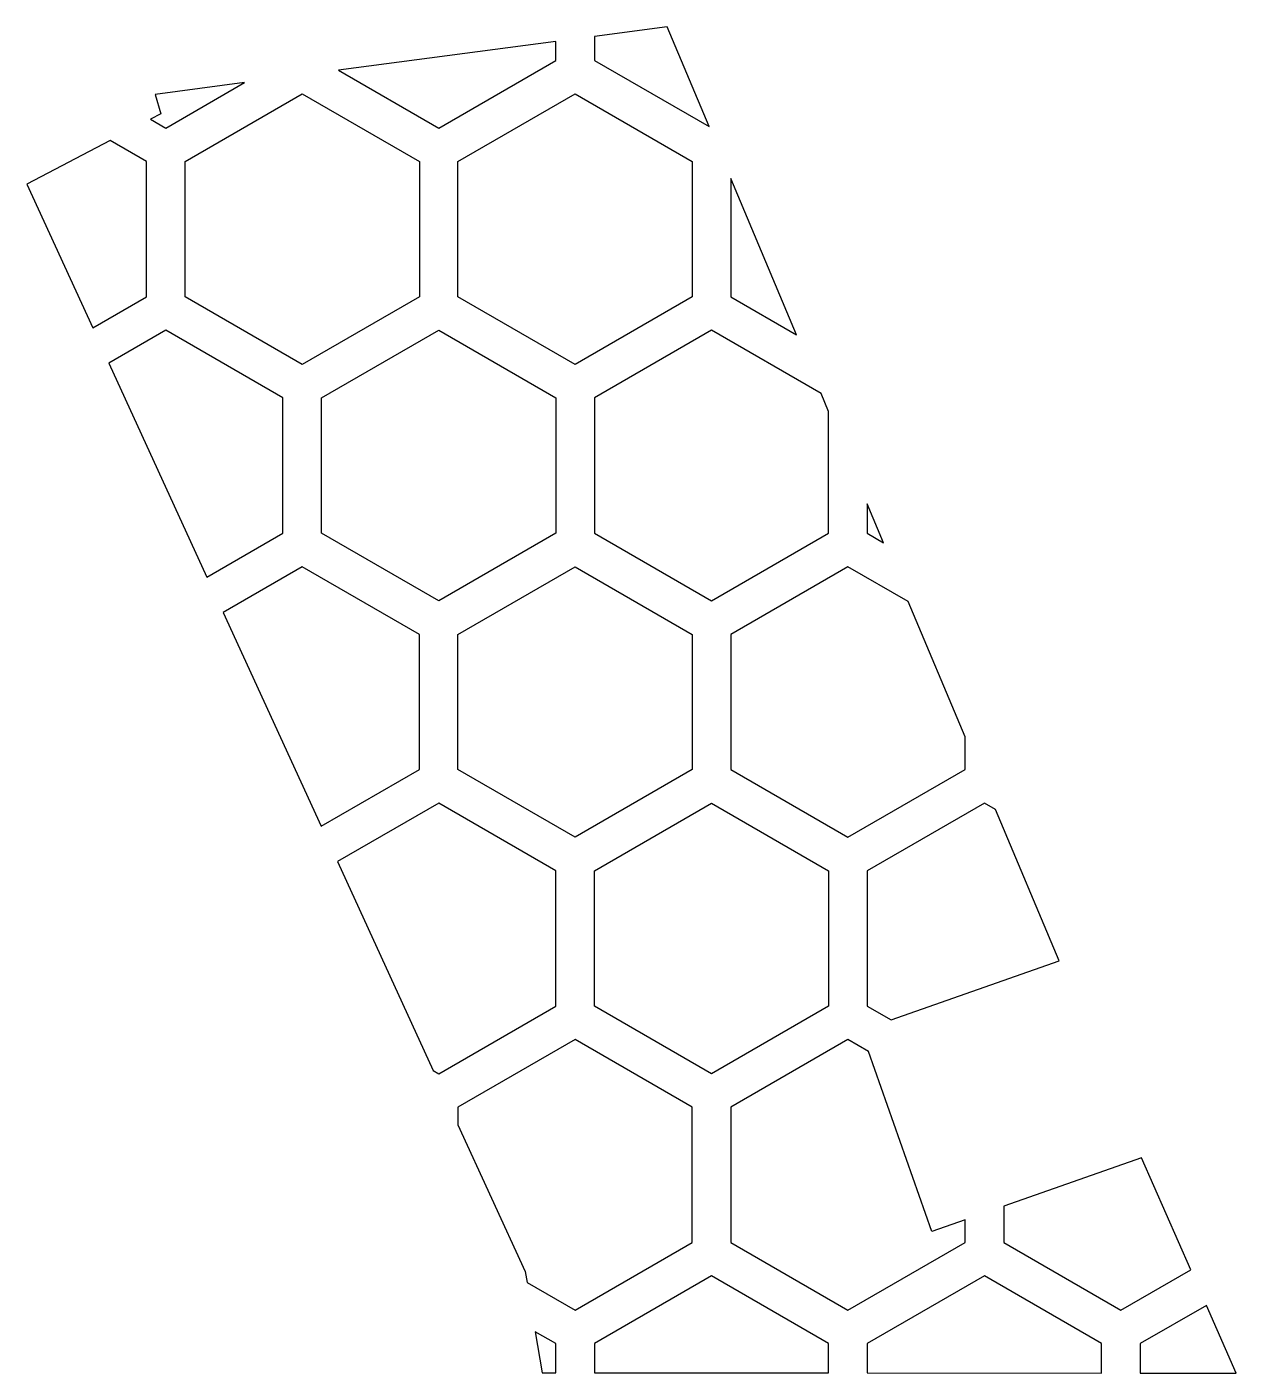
# Model space of a CAD drawing. Extents: x 25.7 to 41.4, y -38 to -20.6.
import ezdxf

# ---------------------------------------------------------------- set-up
doc = ezdxf.new("R2010")
doc.units = 0
doc.layers.get('0').update_dxf_attribs({"color": 5})

msp = doc.modelspace()

# ---------------------------------------------------------------- linework, layer by layer
for p, q in [((33.998, -20.599), (33.055, -20.723)), ((34.539, -21.889), (33.998, -20.599)), ((32.555, -20.789), (29.745, -21.159)), ((32.555, -21.032), (32.555, -20.789)), ((33.055, -20.723), (33.055, -21.032)), ((31.04, -21.907), (32.555, -21.032)), ((33.055, -21.032), (34.539, -21.889)), ((29.745, -21.159), (31.04, -21.907)), ((28.526, -21.32), (27.372, -21.472)), ((27.509, -21.907), (28.526, -21.32)), ((27.372, -21.472), (27.447, -21.721)), ((27.759, -22.34), (29.274, -21.465)), ((29.274, -21.465), (30.79, -22.34)), ((31.29, -22.34), (32.805, -21.465)), ((32.805, -21.465), (34.321, -22.34)), ((27.447, -21.721), (27.31, -21.793)), ((27.31, -21.793), (27.509, -21.907)), ((26.788, -22.068), (25.712, -22.635)), ((27.259, -22.34), (26.788, -22.068)), ((27.259, -24.09), (27.259, -22.34)), ((27.759, -24.09), (27.759, -22.34)), ((30.79, -22.34), (30.79, -24.09)), ((31.29, -24.09), (31.29, -22.34)), ((34.321, -22.34), (34.321, -24.09)), ((25.712, -22.635), (26.563, -24.492)), ((34.821, -22.56), (34.821, -24.09)), ((35.668, -24.58), (34.821, -22.56)), ((26.563, -24.492), (27.259, -24.09)), ((29.274, -24.965), (27.759, -24.09)), ((30.79, -24.09), (29.274, -24.965)), ((32.805, -24.965), (31.29, -24.09)), ((34.321, -24.09), (32.805, -24.965)), ((34.821, -24.09), (35.668, -24.58)), ((27.509, -24.523), (26.773, -24.948)), ((29.024, -25.398), (27.509, -24.523)), ((29.524, -25.398), (31.04, -24.523)), ((31.04, -24.523), (32.555, -25.398)), ((34.571, -24.523), (33.055, -25.398)), ((35.988, -25.342), (34.571, -24.523)), ((26.773, -24.948), (28.042, -27.715)), ((29.024, -27.148), (29.024, -25.398)), ((29.524, -27.148), (29.524, -25.398)), ((32.555, -25.398), (32.555, -27.148)), ((33.055, -25.398), (33.055, -27.148)), ((36.086, -25.575), (35.988, -25.342)), ((36.086, -27.148), (36.086, -25.575)), ((36.586, -26.767), (36.586, -27.148)), ((36.797, -27.27), (36.586, -26.767)), ((28.042, -27.715), (29.024, -27.148)), ((31.04, -28.023), (29.524, -27.148)), ((32.555, -27.148), (31.04, -28.023)), ((33.055, -27.148), (34.571, -28.023)), ((34.571, -28.023), (36.086, -27.148)), ((36.586, -27.148), (36.797, -27.27)), ((29.274, -27.581), (28.251, -28.172)), ((30.79, -28.456), (29.274, -27.581)), ((31.29, -28.456), (32.805, -27.581)), ((32.805, -27.581), (34.321, -28.456)), ((36.336, -27.581), (34.821, -28.456)), ((37.117, -28.032), (36.336, -27.581)), ((37.852, -29.783), (37.117, -28.032)), ((28.251, -28.172), (29.52, -30.939)), ((30.79, -30.206), (30.79, -28.456)), ((31.29, -30.206), (31.29, -28.456)), ((34.321, -28.456), (34.321, -30.206)), ((34.821, -28.456), (34.821, -30.206)), ((37.852, -30.206), (37.852, -29.783)), ((29.52, -30.939), (30.79, -30.206)), ((32.805, -31.081), (31.29, -30.206)), ((34.321, -30.206), (32.805, -31.081)), ((34.821, -30.206), (36.336, -31.081)), ((36.336, -31.081), (37.852, -30.206)), ((31.04, -30.639), (29.729, -31.396)), ((32.555, -31.514), (31.04, -30.639)), ((33.055, -31.514), (34.571, -30.639)), ((34.571, -30.639), (36.086, -31.514)), ((38.102, -30.639), (36.586, -31.514)), ((38.246, -30.723), (38.102, -30.639)), ((39.068, -32.68), (38.246, -30.723)), ((29.729, -31.396), (30.969, -34.098)), ((32.555, -33.264), (32.555, -31.514)), ((33.055, -33.264), (33.055, -31.514)), ((36.086, -31.514), (36.086, -33.264)), ((36.586, -31.514), (36.586, -33.264)), ((36.897, -33.444), (39.068, -32.68)), ((31.04, -34.139), (32.555, -33.264)), ((34.571, -34.139), (33.055, -33.264)), ((36.086, -33.264), (34.571, -34.139)), ((36.586, -33.264), (36.897, -33.444)), ((32.805, -33.697), (31.29, -34.572)), ((34.321, -34.572), (32.805, -33.697)), ((36.336, -33.697), (34.821, -34.572)), ((36.601, -33.85), (36.336, -33.697)), ((37.42, -36.179), (36.601, -33.85)), ((30.969, -34.098), (31.04, -34.139)), ((31.29, -34.572), (31.29, -34.798)), ((34.321, -36.322), (34.321, -34.572)), ((34.821, -34.572), (34.821, -36.322)), ((31.29, -34.798), (32.159, -36.695)), ((40.136, -35.225), (38.352, -35.852)), ((40.772, -36.675), (40.136, -35.225)), ((38.352, -35.852), (38.352, -36.322)), ((37.852, -36.028), (37.42, -36.179)), ((37.852, -36.322), (37.852, -36.028)), ((32.805, -37.197), (34.321, -36.322)), ((34.821, -36.322), (36.336, -37.197)), ((36.336, -37.197), (37.852, -36.322)), ((38.352, -36.322), (39.867, -37.197)), ((32.159, -36.695), (32.183, -36.838)), ((39.867, -37.197), (40.772, -36.675)), ((32.183, -36.838), (32.805, -37.197)), ((34.571, -36.755), (33.055, -37.63)), ((36.086, -37.63), (34.571, -36.755)), ((38.102, -36.755), (36.586, -37.63)), ((39.617, -37.63), (38.102, -36.755)), ((40.974, -37.136), (40.117, -37.63)), ((41.358, -38.011), (40.974, -37.136)), ((32.555, -37.63), (32.29, -37.477)), ((32.29, -37.477), (32.378, -38.009)), ((32.555, -38.009), (32.555, -37.63)), ((33.055, -37.63), (33.055, -38.009)), ((36.086, -38.01), (36.086, -37.63)), ((36.586, -37.63), (36.586, -38.01)), ((39.617, -38.011), (39.617, -37.63)), ((40.117, -37.63), (40.117, -38.011)), ((32.378, -38.009), (32.555, -38.009)), ((33.055, -38.009), (36.086, -38.01)), ((36.586, -38.01), (39.617, -38.011)), ((40.117, -38.011), (41.358, -38.011))]:
    msp.add_line(p, q)

doc.saveas('drawing.dxf')
